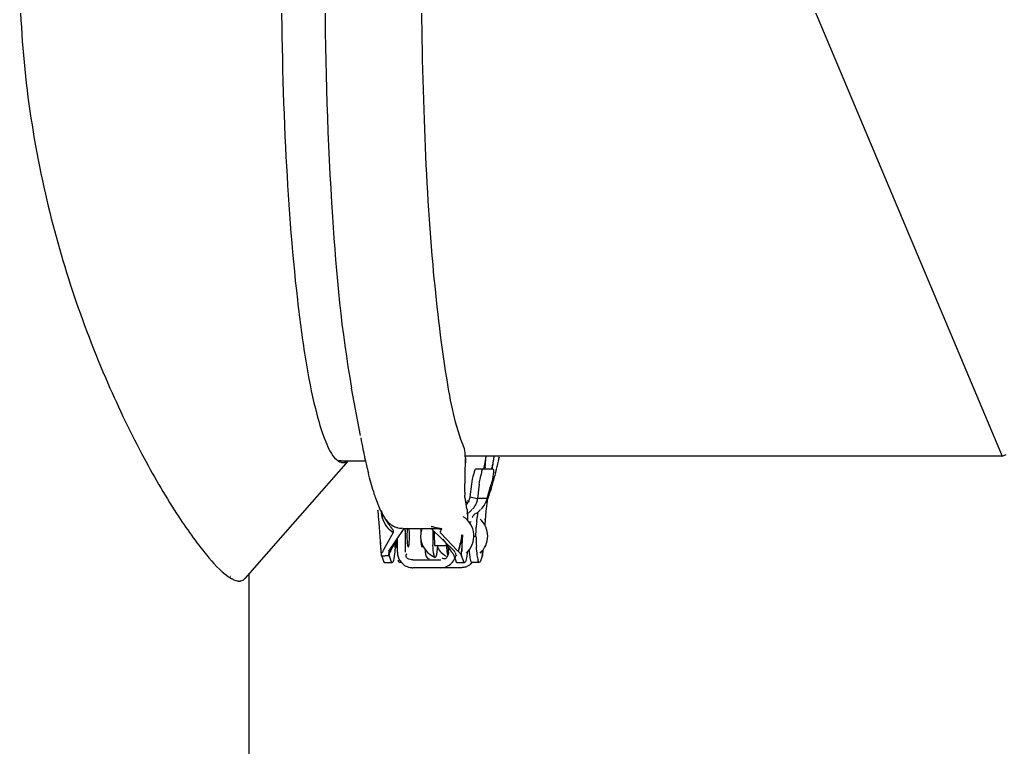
# Model space of a CAD drawing. Header units: millimetres. Extents: x 6781 to 13993, y -7973 to 4183.
# Drawn here: x 7687.7 to 7891.1, y -6489.9 to -6340 of the extents above; entities that cross this region are included whole.
import ezdxf

# ---------------------------------------------------------------- set-up
doc = ezdxf.new("R2010")
doc.units = ezdxf.units.MM
doc.header["$LTSCALE"] = 307.34
doc.layers.get('0').update_dxf_attribs({"linetype": 'CONTINUOUS'})

msp = doc.modelspace()

# ---------------------------------------------------------------- linework, layer by layer
msp.add_line((7806.65555, -6231.20285), (7890.32162, -6429.89438))
at = {"color": 0, "linetype": 'Continuous'}
for p, q in [((7757.94993, -6425.6718), (7756.15404, -6415.88757)), ((7779.56747, -6429.94242), (7779.56314, -6429.82026)), ((7779.576, -6430.06999), (7779.56747, -6429.94242)), ((7890.28547, -6429.89485), (7779.66972, -6429.89485)), ((7890.2462, -6429.89431), (7890.28547, -6429.89485)), ((7890.28547, -6429.89485), (7890.32162, -6429.89438)), ((7890.32162, -6429.89438), (7891.13395, -6429.54127)), ((7753.98817, -6430.89485), (7759.06367, -6430.89485)), ((7758.94119, -6430.60094), (7758.90473, -6430.43659)), ((7758.96304, -6430.42925), (7758.92696, -6430.26233)), ((7779.51496, -6437.31818), (7779.60508, -6430.36843)), ((7779.576, -6430.06999), (7779.60508, -6430.36843)), ((7779.60669, -6431.04184), (7779.58915, -6431.59638)), ((7779.60508, -6430.36843), (7779.60668, -6431.04199)), ((7783.40613, -6432.63914), (7783.86957, -6430.06324)), ((7783.54138, -6431.88739), (7783.41652, -6432.63921)), ((7785.23772, -6431.48455), (7785.05346, -6432.56527)), ((7785.48845, -6430.04147), (7785.45827, -6430.20965)), ((7786.47493, -6430.42938), (7786.511, -6430.26247)), ((7786.49679, -6430.60108), (7786.53324, -6430.43674)), ((7785.36083, -6432.61767), (7781.68914, -6432.61807)), ((7783.68056, -6432.1018), (7783.60655, -6432.66006)), ((7785.03879, -6432.55804), (7785.08174, -6432.32606)), ((7785.79684, -6433.48827), (7785.84191, -6433.35834)), ((7785.80135, -6433.51748), (7785.88299, -6433.19581)), ((7785.84191, -6433.35834), (7785.89981, -6433.09044)), ((7785.88299, -6433.19581), (7785.90299, -6433.11616)), ((7780.87196, -6435.66417), (7780.53219, -6438.31485)), ((7782.46962, -6435.66377), (7782.08869, -6438.63551)), ((7784.09707, -6438.63551), (7784.93187, -6435.66377)), ((7779.50392, -6438.14574), (7779.51767, -6437.93953)), ((7779.91884, -6440.78248), (7779.55497, -6438.46121)), ((7780.02812, -6439.09767), (7780.06047, -6439.07085)), ((7780.02896, -6439.35262), (7780.06146, -6439.34464)), ((7780.53213, -6438.31501), (7782.08863, -6438.63567)), ((7784.09707, -6438.63551), (7782.08869, -6438.63551)), ((7784.16491, -6438.64419), (7783.83391, -6441.2312)), ((7784.02071, -6438.60903), (7784.06059, -6438.49406)), ((7784.09361, -6439.12341), (7784.13429, -6439.013)), ((7761.60403, -6441.23112), (7761.58014, -6441.04436)), ((7761.76014, -6443.10008), (7761.60403, -6441.23112)), ((7762.30316, -6441.43456), (7762.25439, -6441.32996)), ((7762.30251, -6441.82491), (7762.27922, -6441.68202)), ((7762.3693, -6441.35383), (7762.2843, -6441.10878)), ((7762.34616, -6441.52568), (7762.30316, -6441.43456)), ((7762.52286, -6441.88936), (7762.49734, -6441.8379)), ((7762.53182, -6441.82241), (7762.50844, -6441.755)), ((7762.6126, -6442.06793), (7762.74069, -6442.30001)), ((7762.62602, -6442.094), (7762.74072, -6442.29999)), ((7783.83391, -6441.2312), (7783.67779, -6443.10019)), ((7761.86881, -6444.63901), (7761.7401, -6442.81335)), ((7780.79278, -6443.53052), (7780.39998, -6443.53052)), ((7783.67862, -6443.08567), (7783.60768, -6444.09207)), ((7783.67862, -6443.08567), (7783.69783, -6442.81346)), ((7741.93364, -6446.22287), (7734.11176, -6455.14786)), ((7762.00194, -6446.54586), (7761.86881, -6444.63901)), ((7764.70553, -6445.60817), (7762.67644, -6449.31642)), ((7763.81761, -6449.46021), (7766.9774, -6444.8067)), ((7766.7706, -6444.8067), (7772.74476, -6444.8067)), ((7767.17077, -6445.18882), (7767.17077, -6449.69485)), ((7772.53797, -6444.8067), (7777.34303, -6449.46021)), ((7774.56672, -6445.74868), (7778.00326, -6449.38945)), ((7762.07317, -6447.51726), (7762.00194, -6446.54574)), ((7762.16851, -6448.69892), (7762.07317, -6447.51726)), ((7762.15033, -6448.3354), (7762.12503, -6448.0203)), ((7764.17192, -6449.47782), (7765.6033, -6446.82567)), ((7765.26281, -6447.39486), (7765.6033, -6446.82567)), ((7765.58203, -6449.69485), (7765.58203, -6446.82567)), ((7776.46574, -6449.20588), (7775.64428, -6448.03752)), ((7775.64736, -6448.03486), (7776.56089, -6449.3412)), ((7778.91716, -6447.72789), (7778.90745, -6447.94521)), ((7781.78972, -6446.46279), (7781.35977, -6446.46279)), ((7762.2413, -6449.57895), (7762.16851, -6448.69892)), ((7762.2256, -6449.25401), (7762.20992, -6449.06275)), ((7762.2966, -6450.27679), (7762.2413, -6449.57895)), ((7762.3137, -6450.37225), (7762.29691, -6450.2768)), ((7763.81815, -6449.75592), (7763.78412, -6450.00717)), ((7763.8771, -6450.12459), (7763.78412, -6450.00717)), ((7763.83887, -6449.58972), (7763.81815, -6449.75592)), ((7763.8771, -6450.12459), (7763.87193, -6450.23583)), ((7763.87193, -6450.23583), (7763.88667, -6450.32323)), ((7763.90406, -6450.38151), (7763.88667, -6450.32323)), ((7771.31652, -6449.19882), (7771.31652, -6449.69485)), ((7775.74115, -6448.37485), (7773.38282, -6448.37485)), ((7776.10741, -6449.69485), (7776.10741, -6448.69273)), ((7777.44243, -6449.7577), (7777.45084, -6449.77619)), ((7778.86841, -6448.89474), (7778.84489, -6449.49513)), ((7778.87989, -6448.60493), (7778.86841, -6448.89474)), ((7783.16917, -6449.79997), (7783.12424, -6450.37244)), ((7783.12424, -6450.37234), (7783.14103, -6450.27689)), ((7783.22025, -6449.29144), (7783.14133, -6450.27688)), ((7783.21201, -6449.2609), (7783.16917, -6449.79997)), ((7762.61985, -6450.49475), (7762.35582, -6450.50361)), ((7762.35586, -6450.50372), (7762.71534, -6451.52209)), ((7762.51913, -6450.49869), (7762.35653, -6450.50467)), ((7762.81695, -6450.48793), (7762.51913, -6450.49869)), ((7762.88199, -6450.48577), (7762.61985, -6450.49475)), ((7763.14225, -6450.47666), (7762.88199, -6450.48577)), ((7762.93062, -6451.8338), (7764.51935, -6451.8338)), ((7763.33624, -6450.4713), (7763.14251, -6450.47704)), ((7763.93897, -6450.48777), (7763.90406, -6450.38151)), ((7764.30407, -6451.52209), (7763.93897, -6450.48777)), ((7766.42338, -6451.82278), (7766.00641, -6451.82278)), ((7768.7595, -6451.29485), (7774.51867, -6451.29485)), ((7777.23773, -6450.46367), (7777.25999, -6450.53127)), ((7777.25999, -6450.53127), (7777.60582, -6451.511)), ((7777.84278, -6451.82271), (7779.43152, -6451.82271)), ((7778.80702, -6450.40703), (7778.8314, -6450.4822)), ((7779.19456, -6451.511), (7778.8314, -6450.4822)), ((7782.50731, -6451.83387), (7780.91858, -6451.83387)), ((7783.08207, -6450.50381), (7782.72259, -6451.52217)), ((7734.95772, -6454.1826), (7734.95772, -6656.39485)), ((7778.66442, -6452.89485), (7768.7595, -6452.89485)), ((7731.16894, -6454.62032), (7731.2116, -6454.64429)), ((7731.38973, -6455.12279), (7731.43267, -6455.14697))]:
    msp.add_line(p, q, dxfattribs=at)
for points in [[(7755.43556, -6430.89485), (7749.92104, -6437.13692), (7741.93364, -6446.22287)], [(7774.94116, -6447.02501), (7775.22722, -6447.39945), (7775.74115, -6447.95935)], [(7762.35582, -6450.50361), (7762.34192, -6450.46288), (7762.32787, -6450.41907), (7762.3137, -6450.37225)], [(7762.67644, -6449.31642), (7762.63948, -6449.3822), (7762.60131, -6449.44683), (7762.56204, -6449.51031)], [(7763.87253, -6449.4935), (7763.84251, -6449.57187), (7763.84206, -6449.5887)], [(7764.17192, -6449.47782), (7764.14085, -6449.53423), (7764.1092, -6449.58938), (7764.07698, -6449.64324)], [(7776.56089, -6449.3412), (7776.6185, -6449.42103), (7776.67811, -6449.49937), (7776.73975, -6449.57612)], [(7777.19631, -6450.31082), (7777.21649, -6450.39006), (7777.23773, -6450.46367)], [(7777.35683, -6449.47863), (7777.31219, -6449.50811), (7777.35034, -6449.55617), (7777.37352, -6449.62852)], [(7777.37352, -6449.62852), (7777.40943, -6449.68224), (7777.44243, -6449.7577)], [(7778.00352, -6449.38969), (7778.04428, -6449.43223), (7778.08696, -6449.47538), (7778.13161, -6449.51917)], [(7783.08211, -6450.5037), (7783.09602, -6450.46297), (7783.11006, -6450.41916), (7783.12424, -6450.37234)], [(7763.72042, -6450.46391), (7763.52887, -6450.46676), (7763.33624, -6450.4713)]]:
    msp.add_lwpolyline(points, dxfattribs=at)
for centre, radius, start, end in [((7898.16874, -6400.07375), 142.53819, 190.5446479, 191.489934), ((7876.22015, -6404.53314), 120.14116, 191.4909094, 192.4512261), ((7859.8871, -6408.13705), 103.4152, 192.545821, 193.2386648), ((7847.95522, -6410.95347), 91.15544, 193.2329586, 194.2282021), ((7695.10217, -6410.38153), 93.60376, 346.1392452, 346.759745), ((7685.55234, -6408.13738), 103.41373, 346.761268, 347.4541017), ((7676.72025, -6406.16435), 112.46352, 347.536092, 347.7262976), ((7716.86704, -6415.95244), 71.13699, 343.5456649, 345.7047567), ((7700.42896, -6411.68923), 88.11881, 345.9269055, 346.135033), ((7733.94293, -6420.98141), 53.33597, 341.5497453, 343.5308955), ((7779.57549, -6437.50695), 1.90143, 290.6510374, 292.3652553), ((7749.86274, -6426.45497), 36.49989, 339.0364047, 339.6910786), ((7784.24449, -6431.14235), 24.23535, 204.5477167, 204.8574291), ((7769.39599, -6440.58242), 7.20134, 189.9464303, 192.5557085), ((7782.3902, -6432.01384), 22.18646, 205.3865422, 205.9809648), ((7781.61124, -6432.39265), 21.32027, 205.9828699, 206.2965542), ((7780.60022, -6432.89528), 20.1912, 206.4518548, 207.1015355), ((7782.59039, -6443.20943), 1.70927, 137.0850503, 141.5848689), ((7780.77376, -6431.92128), 20.80629, 212.7704307, 214.0185919), ((7780.58068, -6432.05427), 20.57185, 214.0124457, 215.1725159), ((7776.63311, -6446.37485), 4.72667, 312.2844806, 57.3558095), ((7805.45868, -6445.91429), 23.65487, 173.937018, 176.7085043), ((7779.47591, -6446.37485), 4.72667, 312.2844806, 47.4943301), ((7775.09733, -6446.37485), 4.72667, 160.6634498, 248.4142557), ((7776.89494, -6430.3886), 14.65285, 252.617537, 253.1447635), ((7808.6002, -6446.36704), 35.73856, 178.006272, 180.0125307), ((7880.85985, -6452.38491), 102.04903, 176.4629726, 177.2685567), ((7885.65806, -6452.647), 106.85428, 176.4814315, 177.2176152), ((7923.33317, -6435.19928), 161.71716, 184.4178418, 184.5472111), ((7727.16105, -6445.85565), 38.07989, 355.9421948, 357.3355469), ((7806.47662, -6446.42134), 33.61501, 179.9207673, 183.1733695), ((7766.25091, -6445.05737), 12.68354, 351.6766191, 352.3380245), ((8120.72488, -6462.51889), 342.12776, 177.5587576, 177.7174814), ((7882.40764, -6452.44558), 103.59796, 177.2758328, 177.3899411), ((7820.93289, -6445.79482), 39.14887, 180.9776447, 183.1314188), ((7819.84147, -6445.86029), 38.05551, 183.122766, 183.7655876), ((7730.22083, -6446.06645), 35.01287, 355.5420197, 355.9319799), ((7777.94013, -6446.37485), 4.72667, 210.3657467, 241.3118634), ((7734.19835, -6435.4262), 46.13832, 342.2147166, 342.4715123), ((7754.58601, -6441.69036), 24.8094, 343.7533436, 344.1770066), ((7498.23422, -6438.30242), 280.83381, 357.5296298, 357.7158551), ((7818.20169, -6445.96689), 36.41226, 183.767667, 184.0654648), ((7774.44485, -6449.68897), 3.25145, 343.456528, 347.4463941), ((7778.67077, -6449.74604), 3.14699, 287.5663429, 292.5487205)]:
    msp.add_arc(centre, radius, start, end, dxfattribs=at)
at = {"color": 0, "linetype": 'Continuous', "extrusion": (0, 0, -1)}
for centre, major_axis, ratio, start_param, end_param in [((7784.94553, -6434.61777), (0.42093, 1.99952), 0.114390294, -0.024076505, 2.097057664), ((7767.52612, -6445.18882), (0, 3.03316), 0.117154981, -1.570796327, -1.442475796)]:
    msp.add_ellipse(centre, major_axis=major_axis, ratio=ratio, start_param=start_param, end_param=end_param, dxfattribs=at)
at = {"color": 0, "linetype": 'Continuous'}
for points, knots in [([(7753.0158, -6229.18114), (7751.96403, -6230.13358), (7750.3034, -6233.73964), (7748.32007, -6240.54236), (7746.4575, -6250.38154), (7744.06923, -6268.30864), (7742.17021, -6295.13782), (7741.39038, -6329.88595), (7742.16858, -6364.6354), (7744.06691, -6391.46722), (7746.45457, -6409.39764), (7748.31662, -6419.23987), (7750.30029, -6426.04565), (7751.96102, -6429.65363), (7753.01301, -6430.60717)], [0, 0, 0, 0, 0.020851633, 0.055969421, 0.105207471, 0.167303801, 0.321950354, 0.499959165, 0.677974554, 0.832639681, 0.894749206, 0.944002403, 0.979135082, 1, 1, 1, 1]), ([(7779.32883, -6428.1752), (7777.45878, -6423.58842), (7775.09164, -6410.87473), (7772.48492, -6388.33883), (7770.90625, -6359.52612), (7770.38576, -6327.62038), (7771.05474, -6295.93644), (7772.84242, -6267.8701), (7775.15053, -6248.11975), (7777.66599, -6236.40178), (7779.04942, -6232.07069), (7779.86915, -6230.40261)], [0, 0, 0, 0, 0.074587618, 0.19266184, 0.342486916, 0.508478321, 0.673226437, 0.819460472, 0.932010647, 0.972012999, 1, 1, 1, 1]), ([(7755.39406, -6248.39926), (7753.44544, -6260.89674), (7751.20134, -6289.39742), (7750.17624, -6333.52654), (7751.56942, -6376.83058), (7754.01544, -6404.236), (7756.15398, -6415.88744)], [0, 0, 0, 0, 0.225968085, 0.509763109, 0.788367147, 1, 1, 1, 1]), ([(7687.71606, -6329.89475), (7687.7161, -6345.33332), (7691.17037, -6374.54712), (7702.23645, -6407.79491), (7712.69805, -6429.49926), (7719.69759, -6441.55047), (7725.68634, -6449.8387), (7729.55142, -6454.07851), (7731.38973, -6455.12279)], [0, 0, 0, 0, 0.342148241, 0.645447249, 0.772028024, 0.876058714, 0.953145007, 1, 1, 1, 1]), ([(7779.56314, -6429.82026), (7779.56095, -6429.70218), (7779.55342, -6429.47602), (7779.53776, -6429.25025), (7779.5278, -6429.14256)], [0, 0, 0, 0, 0.521988085, 1, 1, 1, 1]), ([(7753.01301, -6430.60717), (7753.07542, -6430.66373), (7753.2002, -6430.76927), (7753.33315, -6430.86442), (7753.39951, -6430.90733)], [0, 0, 0, 0, 0.515903306, 1, 1, 1, 1]), ([(7753.39951, -6430.90733), (7753.48475, -6430.96245), (7753.6561, -6431.05914), (7753.84012, -6431.12959), (7753.93103, -6431.15571)], [0, 0, 0, 0, 0.517625223, 1, 1, 1, 1]), ([(7753.98817, -6430.89485), (7753.90023, -6430.89485), (7753.72058, -6430.87783), (7753.54706, -6430.82907), (7753.46129, -6430.7976)], [0, 0, 0, 0, 0.490448339, 1, 1, 1, 1]), ([(7753.93103, -6431.15571), (7753.99987, -6431.17548), (7754.13877, -6431.20577), (7754.28062, -6431.21611), (7754.35066, -6431.21611)], [0, 0, 0, 0, 0.505602405, 1, 1, 1, 1]), ([(7754.35066, -6431.21611), (7754.42171, -6431.21611), (7754.5653, -6431.20547), (7754.70578, -6431.1741), (7754.77517, -6431.15361)], [0, 0, 0, 0, 0.495430244, 1, 1, 1, 1]), ([(7754.77517, -6431.15361), (7754.80163, -6431.1458), (7754.85457, -6431.12868), (7754.90661, -6431.10897), (7754.93258, -6431.09843)], [0, 0, 0, 0, 0.495980416, 1, 1, 1, 1]), ([(7779.60663, -6431.04185), (7779.60156, -6431.14138), (7779.58746, -6431.34366), (7779.5692, -6431.54558), (7779.55961, -6431.6482)], [0, 0, 0, 0, 0.491583479, 1, 1, 1, 1]), ([(7783.68056, -6432.1018), (7783.69645, -6431.98192), (7783.72329, -6431.74499), (7783.7439, -6431.50748), (7783.7533, -6431.39039)], [0, 0, 0, 0, 0.50727231, 1, 1, 1, 1]), ([(7783.7533, -6431.39039), (7783.76267, -6431.2735), (7783.7796, -6431.04359), (7783.79638, -6430.81367), (7783.80539, -6430.70077)], [0, 0, 0, 0, 0.508699191, 1, 1, 1, 1]), ([(7783.80539, -6430.70077), (7783.81406, -6430.59211), (7783.83244, -6430.37929), (7783.85604, -6430.16695), (7783.86957, -6430.06324)], [0, 0, 0, 0, 0.51032567, 1, 1, 1, 1]), ([(7785.35079, -6430.85733), (7785.33281, -6430.96009), (7785.2955, -6431.16923), (7785.25731, -6431.37821), (7785.23775, -6431.48456)], [0, 0, 0, 0, 0.491017305, 1, 1, 1, 1]), ([(7785.45827, -6430.20965), (7785.44196, -6430.3152), (7785.4071, -6430.53126), (7785.37011, -6430.74696), (7785.35079, -6430.85733)], [0, 0, 0, 0, 0.488008672, 1, 1, 1, 1]), ([(7761.09754, -6438.4371), (7760.96228, -6438.05027), (7760.40356, -6436.37502), (7759.92958, -6434.67238), (7759.59603, -6433.35807)], [0, 0, 0, 0, 0.232077288, 1, 1, 1, 1]), ([(7781.68914, -6432.61807), (7781.57863, -6432.61807), (7781.46449, -6433.12462), (7781.12689, -6433.96971), (7780.95864, -6434.98801), (7780.87196, -6435.66417)], [0, 0, 0, 0, 0.104445743, 0.355757263, 1, 1, 1, 1]), ([(7782.64104, -6434.63791), (7782.7369, -6434.15894), (7782.97874, -6433.66109), (7783.06501, -6432.61767), (7783.28681, -6432.61767)], [0, 0, 0, 0, 0.687726775, 1, 1, 1, 1]), ([(7779.49951, -6438.46016), (7779.48787, -6438.38593), (7779.5086, -6438.20457), (7779.51978, -6438.02575), (7779.51726, -6437.92112)], [0, 0, 0, 0, 0.417881513, 1, 1, 1, 1]), ([(7779.51496, -6437.31818), (7779.51354, -6437.4275), (7779.51311, -6437.63321), (7779.51593, -6437.8389), (7779.51758, -6437.93525)], [0, 0, 0, 0, 0.531511287, 1, 1, 1, 1]), ([(7784.34042, -6438.43721), (7784.37368, -6438.34209), (7784.43998, -6438.15032), (7784.50496, -6437.9581), (7784.53736, -6437.86124)], [0, 0, 0, 0, 0.496647912, 1, 1, 1, 1]), ([(7779.75747, -6439.39233), (7779.80288, -6439.38972), (7779.89408, -6439.38039), (7779.98412, -6439.36316), (7780.02896, -6439.35262)], [0, 0, 0, 0, 0.496808294, 1, 1, 1, 1]), ([(7779.99174, -6439.64963), (7779.96113, -6439.68992), (7779.89756, -6439.76901), (7779.82969, -6439.84446), (7779.79465, -6439.88128)], [0, 0, 0, 0, 0.498863875, 1, 1, 1, 1]), ([(7780.34433, -6439.03542), (7780.29959, -6439.14391), (7780.19491, -6439.35687), (7780.06385, -6439.5547), (7779.99174, -6439.64963)], [0, 0, 0, 0, 0.496051559, 1, 1, 1, 1]), ([(7780.06146, -6439.34464), (7780.09246, -6439.33669), (7780.15457, -6439.31888), (7780.2156, -6439.29769), (7780.24608, -6439.2862)], [0, 0, 0, 0, 0.495696114, 1, 1, 1, 1]), ([(7780.299, -6439.26535), (7780.31826, -6439.25742), (7780.3568, -6439.24084), (7780.3948, -6439.22306), (7780.41379, -6439.21382)], [0, 0, 0, 0, 0.496537022, 1, 1, 1, 1]), ([(7780.53219, -6438.31485), (7780.51681, -6438.43783), (7780.47067, -6438.68306), (7780.39193, -6438.92001), (7780.34433, -6439.03542)], [0, 0, 0, 0, 0.498174585, 1, 1, 1, 1]), ([(7781.54002, -6440.1942), (7781.47161, -6440.31131), (7781.32341, -6440.5397), (7781.15411, -6440.75293), (7781.06438, -6440.85537)], [0, 0, 0, 0, 0.498986669, 1, 1, 1, 1]), ([(7781.88684, -6439.44576), (7781.84111, -6439.57539), (7781.73714, -6439.83077), (7781.60953, -6440.0752), (7781.54002, -6440.1942)], [0, 0, 0, 0, 0.499344952, 1, 1, 1, 1]), ([(7782.08869, -6438.63551), (7782.06774, -6438.77323), (7782.01322, -6439.04695), (7781.93319, -6439.31435), (7781.88684, -6439.44576)], [0, 0, 0, 0, 0.499934716, 1, 1, 1, 1]), ([(7784.13429, -6439.013), (7784.16913, -6438.91799), (7784.23856, -6438.72631), (7784.30654, -6438.53412), (7784.34042, -6438.43721)], [0, 0, 0, 0, 0.496417509, 1, 1, 1, 1]), ([(7762.27774, -6441.17352), (7762.28456, -6441.20075), (7762.29826, -6441.25524), (7762.31236, -6441.30962), (7762.31957, -6441.33678)], [0, 0, 0, 0, 0.499824809, 1, 1, 1, 1]), ([(7762.32982, -6441.52648), (7762.32489, -6441.5522), (7762.31089, -6441.60477), (7762.29065, -6441.65521), (7762.27889, -6441.68067)], [0, 0, 0, 0, 0.482936236, 1, 1, 1, 1]), ([(7762.27922, -6441.68202), (7762.29729, -6441.64594), (7762.33199, -6441.58455), (7762.35606, -6441.51616), (7762.35851, -6441.48577)], [0, 0, 0, 0, 0.569600347, 1, 1, 1, 1]), ([(7762.35635, -6441.68188), (7762.35029, -6441.706), (7762.33478, -6441.75515), (7762.3144, -6441.80244), (7762.30286, -6441.82634)], [0, 0, 0, 0, 0.483842544, 1, 1, 1, 1]), ([(7762.31957, -6441.33678), (7762.32867, -6441.371), (7762.34737, -6441.43923), (7762.3677, -6441.507), (7762.3784, -6441.54066)], [0, 0, 0, 0, 0.500602533, 1, 1, 1, 1]), ([(7762.37313, -6441.54546), (7762.37346, -6441.56783), (7762.37077, -6441.61383), (7762.36209, -6441.65904), (7762.35635, -6441.68188)], [0, 0, 0, 0, 0.487193589, 1, 1, 1, 1]), ([(7762.3784, -6441.54066), (7762.38977, -6441.57642), (7762.4137, -6441.6474), (7762.44077, -6441.71725), (7762.45523, -6441.75171)], [0, 0, 0, 0, 0.500988632, 1, 1, 1, 1]), ([(7762.45523, -6441.75171), (7762.47054, -6441.7882), (7762.5033, -6441.86031), (7762.54102, -6441.93), (7762.56125, -6441.96402)], [0, 0, 0, 0, 0.499965921, 1, 1, 1, 1]), ([(7762.56125, -6441.96402), (7762.57347, -6441.98459), (7762.599, -6442.02526), (7762.62662, -6442.06454), (7762.64099, -6442.08385)], [0, 0, 0, 0, 0.49849675, 1, 1, 1, 1]), ([(7779.91884, -6440.78248), (7779.93688, -6440.89755), (7779.96683, -6441.16881), (7779.98782, -6441.44071), (7779.9984, -6441.59659)], [0, 0, 0, 0, 0.427103346, 1, 1, 1, 1]), ([(7779.93549, -6441.74546), (7780.01066, -6441.70484), (7780.16155, -6441.62191), (7780.30865, -6441.53217), (7780.38078, -6441.48401)], [0, 0, 0, 0, 0.496271148, 1, 1, 1, 1]), ([(7780.38078, -6441.48401), (7780.45011, -6441.43771), (7780.58186, -6441.3421), (7780.70105, -6441.23033), (7780.75323, -6441.17075)], [0, 0, 0, 0, 0.512811055, 1, 1, 1, 1]), ([(7780.75323, -6441.17075), (7780.79003, -6441.12875), (7780.85669, -6441.04105), (7780.90582, -6440.94194), (7780.9239, -6440.89126)], [0, 0, 0, 0, 0.50925108, 1, 1, 1, 1]), ([(7781.25112, -6442.14737), (7781.19331, -6442.22027), (7781.10145, -6442.3576), (7781.03162, -6442.50776), (7781.00968, -6442.57577)], [0, 0, 0, 0, 0.565555702, 1, 1, 1, 1]), ([(7781.71434, -6441.74546), (7781.64224, -6441.78676), (7781.50914, -6441.87834), (7781.39147, -6441.9887), (7781.33858, -6442.04557)], [0, 0, 0, 0, 0.51688527, 1, 1, 1, 1]), ([(7781.71434, -6441.74546), (7781.78199, -6441.70672), (7781.91865, -6441.6274), (7782.05231, -6441.54297), (7782.11857, -6441.49805)], [0, 0, 0, 0, 0.493346211, 1, 1, 1, 1]), ([(7782.07602, -6442.39693), (7782.09772, -6442.27094), (7782.1428, -6442.03043), (7782.19647, -6441.79167), (7782.2247, -6441.67834)], [0, 0, 0, 0, 0.5225896, 1, 1, 1, 1]), ([(7782.11857, -6441.49805), (7782.18649, -6441.45201), (7782.31835, -6441.35613), (7782.44031, -6441.24749), (7782.49674, -6441.18964)], [0, 0, 0, 0, 0.503787796, 1, 1, 1, 1]), ([(7782.49674, -6441.18964), (7782.53934, -6441.14597), (7782.61941, -6441.05466), (7782.68661, -6440.95324), (7782.71566, -6440.90059)], [0, 0, 0, 0, 0.503579098, 1, 1, 1, 1]), ([(7762.74069, -6442.30001), (7762.7857, -6442.37794), (7762.87666, -6442.53332), (7762.96949, -6442.68758), (7763.01641, -6442.76444)], [0, 0, 0, 0, 0.49982636, 1, 1, 1, 1]), ([(7763.06177, -6443.94291), (7763.00571, -6443.84766), (7762.89919, -6443.654), (7762.80402, -6443.45451), (7762.75936, -6443.35359)], [0, 0, 0, 0, 0.500335665, 1, 1, 1, 1]), ([(7763.01641, -6442.76444), (7763.05924, -6442.8346), (7763.14589, -6442.97472), (7763.2342, -6443.11379), (7763.27887, -6443.18319)], [0, 0, 0, 0, 0.498964141, 1, 1, 1, 1]), ([(7763.35783, -6444.39495), (7763.30468, -6444.32205), (7763.20246, -6444.17357), (7763.10739, -6444.02044), (7763.06177, -6443.94291)], [0, 0, 0, 0, 0.500705643, 1, 1, 1, 1]), ([(7763.76481, -6443.90448), (7763.83483, -6444.00383), (7763.9778, -6444.20268), (7764.1226, -6444.40019), (7764.19549, -6444.49972)], [0, 0, 0, 0, 0.496277856, 1, 1, 1, 1]), ([(7781.93612, -6443.41583), (7781.94442, -6443.33862), (7781.96165, -6443.18646), (7781.98078, -6443.03452), (7781.99071, -6442.9597)], [0, 0, 0, 0, 0.507088083, 1, 1, 1, 1]), ([(7781.99071, -6442.9597), (7782.00349, -6442.86347), (7782.0301, -6442.67559), (7782.0603, -6442.48825), (7782.07602, -6442.39693)], [0, 0, 0, 0, 0.511611377, 1, 1, 1, 1]), ([(7763.59768, -6444.69711), (7763.55556, -6444.64856), (7763.47351, -6444.54944), (7763.39573, -6444.44695), (7763.35783, -6444.39495)], [0, 0, 0, 0, 0.499728301, 1, 1, 1, 1]), ([(7763.41595, -6444.46916), (7763.44553, -6444.50766), (7763.50585, -6444.58383), (7763.56843, -6444.65816), (7763.60029, -6444.69485)], [0, 0, 0, 0, 0.499743892, 1, 1, 1, 1]), ([(7764.13462, -6445.2058), (7764.03739, -6445.13005), (7763.84874, -6444.9701), (7763.67868, -6444.79048), (7763.59768, -6444.69711)], [0, 0, 0, 0, 0.499289856, 1, 1, 1, 1]), ([(7763.60029, -6444.69485), (7763.67615, -6444.7822), (7763.83423, -6444.95141), (7764.00486, -6445.10802), (7764.0932, -6445.18264)], [0, 0, 0, 0, 0.500119549, 1, 1, 1, 1]), ([(7764.0932, -6445.18264), (7764.18848, -6445.26312), (7764.38583, -6445.41535), (7764.59705, -6445.54786), (7764.70553, -6445.60817)], [0, 0, 0, 0, 0.501205958, 1, 1, 1, 1]), ([(7764.413, -6445.40957), (7764.36578, -6445.3767), (7764.27196, -6445.31016), (7764.17995, -6445.24112), (7764.13462, -6445.2058)], [0, 0, 0, 0, 0.500317022, 1, 1, 1, 1]), ([(7764.7056, -6445.60823), (7764.65667, -6445.57538), (7764.55875, -6445.50973), (7764.46139, -6445.44325), (7764.413, -6445.40957)], [0, 0, 0, 0, 0.499897067, 1, 1, 1, 1]), ([(7765.2843, -6444.55048), (7765.36375, -6444.57867), (7765.523, -6444.63492), (7765.68461, -6444.68447), (7765.76645, -6444.7059)], [0, 0, 0, 0, 0.499144386, 1, 1, 1, 1]), ([(7767.63779, -6444.75126), (7767.62786, -6444.83174), (7767.60993, -6445.00259), (7767.59657, -6445.17384), (7767.5905, -6445.2643)], [0, 0, 0, 0, 0.47210143, 1, 1, 1, 1]), ([(7770.4333, -6445.2643), (7770.42829, -6445.3391), (7770.4194, -6445.49237), (7770.41286, -6445.64576), (7770.41005, -6445.72427)], [0, 0, 0, 0, 0.488311569, 1, 1, 1, 1]), ([(7770.48059, -6444.75126), (7770.47066, -6444.83174), (7770.45273, -6445.00259), (7770.43937, -6445.17384), (7770.4333, -6445.2643)], [0, 0, 0, 0, 0.47210143, 1, 1, 1, 1]), ([(7773.22836, -6444.57592), (7773.12923, -6444.55001), (7772.93466, -6444.49723), (7772.74114, -6444.44071), (7772.64628, -6444.41197)], [0, 0, 0, 0, 0.508297633, 1, 1, 1, 1]), ([(7772.74476, -6444.8067), (7772.85364, -6444.8067), (7773.07191, -6444.80957), (7773.29007, -6444.81651), (7773.39938, -6444.82061)], [0, 0, 0, 0, 0.498817156, 1, 1, 1, 1]), ([(7773.39938, -6444.82061), (7773.50847, -6444.82471), (7773.7262, -6444.83413), (7773.94389, -6444.84452), (7774.05255, -6444.84957)], [0, 0, 0, 0, 0.50089328, 1, 1, 1, 1]), ([(7774.05255, -6444.84957), (7774.1719, -6444.85511), (7774.40891, -6444.86578), (7774.64605, -6444.87368), (7774.76381, -6444.87634)], [0, 0, 0, 0, 0.503572287, 1, 1, 1, 1]), ([(7774.47568, -6445.50999), (7774.47557, -6445.43033), (7774.51817, -6445.26776), (7774.59878, -6445.12506), (7774.64612, -6445.05617)], [0, 0, 0, 0, 0.487952786, 1, 1, 1, 1]), ([(7774.56665, -6445.74888), (7774.53643, -6445.71685), (7774.48872, -6445.64077), (7774.47574, -6445.5528), (7774.47568, -6445.50999)], [0, 0, 0, 0, 0.507078804, 1, 1, 1, 1]), ([(7774.64612, -6445.05617), (7774.66737, -6445.02523), (7774.7101, -6444.96832), (7774.75743, -6444.91515), (7774.781, -6444.89131)], [0, 0, 0, 0, 0.528198555, 1, 1, 1, 1]), ([(7778.82121, -6446.74845), (7778.83572, -6446.64067), (7778.86192, -6446.42587), (7778.88375, -6446.21059), (7778.89378, -6446.10344)], [0, 0, 0, 0, 0.502616318, 1, 1, 1, 1]), ([(7762.20992, -6449.06275), (7762.19997, -6448.94165), (7762.18, -6448.69921), (7762.16016, -6448.45676), (7762.15033, -6448.3354)], [0, 0, 0, 0, 0.499502293, 1, 1, 1, 1]), ([(7765.32279, -6447.35407), (7765.32571, -6447.48319), (7765.33237, -6447.73851), (7765.34105, -6447.99377), (7765.34591, -6448.11992)], [0, 0, 0, 0, 0.505686568, 1, 1, 1, 1]), ([(7765.34591, -6448.11992), (7765.34989, -6448.22297), (7765.35848, -6448.42623), (7765.36871, -6448.62942), (7765.3742, -6448.72958)], [0, 0, 0, 0, 0.506902466, 1, 1, 1, 1]), ([(7767.59066, -6447.48777), (7767.60125, -6447.64518), (7767.62531, -6447.92388), (7767.66404, -6448.2013), (7767.68845, -6448.32077)], [0, 0, 0, 0, 0.564042352, 1, 1, 1, 1]), ([(7767.68845, -6448.32077), (7767.70413, -6448.39757), (7767.72483, -6448.49216), (7767.7875, -6448.62475), (7767.82223, -6448.62477)], [0, 0, 0, 0, 0.69291474, 1, 1, 1, 1]), ([(7767.82223, -6448.62477), (7767.85709, -6448.62478), (7767.91986, -6448.49148), (7767.9406, -6448.39658), (7767.95631, -6448.31945)], [0, 0, 0, 0, 0.306889897, 1, 1, 1, 1]), ([(7767.95631, -6448.31945), (7767.98039, -6448.2012), (7768.06975, -6447.55634), (7768.08875, -6446.9044), (7768.08875, -6446.37485)], [0, 0, 0, 0, 0.185593159, 1, 1, 1, 1]), ([(7770.41016, -6447.0284), (7770.41298, -6447.10681), (7770.41954, -6447.26), (7770.42844, -6447.41308), (7770.43346, -6447.48777)], [0, 0, 0, 0, 0.51172615, 1, 1, 1, 1]), ([(7770.43346, -6447.48777), (7770.44404, -6447.64518), (7770.46811, -6447.92388), (7770.50684, -6448.2013), (7770.53124, -6448.32077)], [0, 0, 0, 0, 0.564042352, 1, 1, 1, 1]), ([(7770.53124, -6448.32077), (7770.54693, -6448.39757), (7770.56763, -6448.49216), (7770.6303, -6448.62475), (7770.66503, -6448.62477)], [0, 0, 0, 0, 0.69291474, 1, 1, 1, 1]), ([(7770.66503, -6448.62477), (7770.6993, -6448.62478), (7770.76165, -6448.49483), (7770.78216, -6448.40155), (7770.79776, -6448.32604)], [0, 0, 0, 0, 0.307664206, 1, 1, 1, 1]), ([(7773.26679, -6450.66442), (7773.21396, -6450.56249), (7773.00127, -6449.7774), (7772.95231, -6448.97116), (7772.91315, -6448.28218)], [0, 0, 0, 0, 0.142632715, 1, 1, 1, 1]), ([(7773.14592, -6446.37485), (7773.14592, -6446.84688), (7773.2716, -6447.31116), (7773.17978, -6448.37484), (7773.38282, -6448.37485)], [0, 0, 0, 0, 0.699234309, 1, 1, 1, 1]), ([(7775.79211, -6448.81734), (7775.7852, -6448.73001), (7775.77218, -6448.55169), (7775.76113, -6448.37323), (7775.75595, -6448.28218)], [0, 0, 0, 0, 0.489923234, 1, 1, 1, 1]), ([(7778.59148, -6447.94773), (7778.57023, -6448.03258), (7778.52603, -6448.20201), (7778.47923, -6448.37074), (7778.45534, -6448.45505)], [0, 0, 0, 0, 0.499550865, 1, 1, 1, 1]), ([(7778.46366, -6448.42605), (7778.47453, -6448.38169), (7778.49483, -6448.2927), (7778.51166, -6448.20296), (7778.51903, -6448.15797)], [0, 0, 0, 0, 0.500362971, 1, 1, 1, 1]), ([(7778.51903, -6448.15797), (7778.52732, -6448.10742), (7778.54133, -6448.00566), (7778.54925, -6447.90323), (7778.55149, -6447.85185)], [0, 0, 0, 0, 0.498978793, 1, 1, 1, 1]), ([(7778.73249, -6447.30657), (7778.71254, -6447.4142), (7778.66862, -6447.62866), (7778.61805, -6447.84162), (7778.59148, -6447.94773)], [0, 0, 0, 0, 0.500178029, 1, 1, 1, 1]), ([(7778.61762, -6447.84584), (7778.64133, -6447.74868), (7778.68524, -6447.55487), (7778.72321, -6447.35983), (7778.74071, -6447.26274)], [0, 0, 0, 0, 0.503418991, 1, 1, 1, 1]), ([(7778.74071, -6447.26274), (7778.75182, -6447.20111), (7778.77286, -6447.07817), (7778.79186, -6446.95489), (7778.80085, -6446.89344)], [0, 0, 0, 0, 0.502047253, 1, 1, 1, 1]), ([(7778.90745, -6447.94521), (7778.90263, -6448.05525), (7778.89327, -6448.27515), (7778.8843, -6448.49507), (7778.87989, -6448.60493)], [0, 0, 0, 0, 0.500453553, 1, 1, 1, 1]), ([(7778.90763, -6447.94602), (7778.91114, -6447.8651), (7778.9183, -6447.70309), (7778.92585, -6447.54109), (7778.92975, -6447.46001)], [0, 0, 0, 0, 0.499420795, 1, 1, 1, 1]), ([(7762.25548, -6449.62372), (7762.25057, -6449.56207), (7762.24067, -6449.43884), (7762.23062, -6449.31563), (7762.22558, -6449.25406)], [0, 0, 0, 0, 0.500343417, 1, 1, 1, 1]), ([(7762.28277, -6450.1995), (7762.28047, -6450.14431), (7762.29462, -6450.01937), (7762.34859, -6449.90586), (7762.38469, -6449.84796)], [0, 0, 0, 0, 0.447361289, 1, 1, 1, 1]), ([(7762.29151, -6450.27919), (7762.28924, -6450.26619), (7762.28541, -6450.2397), (7762.28333, -6450.21302), (7762.28277, -6450.1995)], [0, 0, 0, 0, 0.493738434, 1, 1, 1, 1]), ([(7762.38469, -6449.84796), (7762.41828, -6449.79409), (7762.50686, -6449.68068), (7762.61094, -6449.58194), (7762.67129, -6449.53007)], [0, 0, 0, 0, 0.443771018, 1, 1, 1, 1]), ([(7763.72042, -6450.46391), (7763.72482, -6450.44051), (7763.73536, -6450.39058), (7763.75086, -6450.34184), (7763.76074, -6450.31653)], [0, 0, 0, 0, 0.466988857, 1, 1, 1, 1]), ([(7763.76074, -6450.31653), (7763.77328, -6450.28438), (7763.80636, -6450.21656), (7763.85076, -6450.15546), (7763.8771, -6450.12459)], [0, 0, 0, 0, 0.45950876, 1, 1, 1, 1]), ([(7763.94659, -6449.89234), (7763.9299, -6449.9316), (7763.90149, -6450.00759), (7763.88265, -6450.08669), (7763.8771, -6450.12459)], [0, 0, 0, 0, 0.526888963, 1, 1, 1, 1]), ([(7764.07698, -6449.64324), (7764.05162, -6449.68486), (7764.005, -6449.7663), (7763.96422, -6449.85089), (7763.94659, -6449.89234)], [0, 0, 0, 0, 0.519636677, 1, 1, 1, 1]), ([(7765.12776, -6448.78793), (7765.10553, -6449.07306), (7765.01975, -6449.96064), (7764.92338, -6450.85681), (7764.75313, -6451.43965)], [0, 0, 0, 0, 0.320189216, 1, 1, 1, 1]), ([(7765.58203, -6449.69485), (7765.58203, -6450.46169), (7766.16979, -6452.04912), (7767.68785, -6452.80292), (7768.44755, -6452.87917)], [0, 0, 0, 0, 0.501086927, 1, 1, 1, 1]), ([(7768.7595, -6451.29485), (7768.3799, -6451.29485), (7767.80926, -6451.18658), (7767.27046, -6450.56117), (7767.45305, -6450.16713), (7767.5735, -6450.012)], [0, 0, 0, 0, 0.513447734, 0.734337828, 1, 1, 1, 1]), ([(7775.83106, -6449.24952), (7775.82388, -6449.17923), (7775.81009, -6449.03524), (7775.79794, -6448.8911), (7775.79211, -6448.81734)], [0, 0, 0, 0, 0.488470257, 1, 1, 1, 1]), ([(7775.90055, -6449.81414), (7775.88727, -6449.72475), (7775.86213, -6449.53676), (7775.84115, -6449.34828), (7775.83106, -6449.24952)], [0, 0, 0, 0, 0.476522954, 1, 1, 1, 1]), ([(7775.97919, -6450.25121), (7775.96427, -6450.18365), (7775.93576, -6450.03832), (7775.91214, -6449.89215), (7775.90055, -6449.81414)], [0, 0, 0, 0, 0.467313588, 1, 1, 1, 1]), ([(7776.10741, -6449.69485), (7776.10741, -6449.82824), (7776.0754, -6450.10567), (7775.99808, -6450.37414), (7775.94286, -6450.50724)], [0, 0, 0, 0, 0.480672676, 1, 1, 1, 1]), ([(7776.95574, -6449.85533), (7776.9196, -6449.8115), (7776.83607, -6449.71883), (7776.74665, -6449.63193), (7776.6969, -6449.58585)], [0, 0, 0, 0, 0.455879572, 1, 1, 1, 1]), ([(7777.19631, -6450.31082), (7777.17922, -6450.24021), (7777.12079, -6450.07555), (7777.01954, -6449.93272), (7776.95574, -6449.85533)], [0, 0, 0, 0, 0.420085832, 1, 1, 1, 1]), ([(7777.47577, -6449.83063), (7777.51673, -6449.9179), (7777.5902, -6450.07708), (7777.67735, -6450.23278), (7777.73017, -6450.2924)], [0, 0, 0, 0, 0.547577775, 1, 1, 1, 1]), ([(7777.73017, -6450.2924), (7777.74878, -6450.31342), (7777.78605, -6450.34957), (7777.83664, -6450.36851), (7777.85984, -6450.36925)], [0, 0, 0, 0, 0.547420701, 1, 1, 1, 1]), ([(7778.13161, -6449.51917), (7778.19343, -6449.57881), (7778.31432, -6449.6963), (7778.43166, -6449.81747), (7778.48694, -6449.87895)], [0, 0, 0, 0, 0.50954091, 1, 1, 1, 1]), ([(7778.13167, -6449.51913), (7778.15691, -6449.42908), (7778.21168, -6449.25019), (7778.27006, -6449.07251), (7778.29895, -6448.98357)], [0, 0, 0, 0, 0.50001686, 1, 1, 1, 1]), ([(7778.3148, -6448.93341), (7778.29511, -6448.99829), (7778.25531, -6449.12798), (7778.21478, -6449.25744), (7778.19434, -6449.32214)], [0, 0, 0, 0, 0.499815705, 1, 1, 1, 1]), ([(7778.29895, -6448.98357), (7778.31793, -6448.92512), (7778.35558, -6448.80835), (7778.39134, -6448.69096), (7778.40835, -6448.63212)], [0, 0, 0, 0, 0.500809325, 1, 1, 1, 1]), ([(7778.40467, -6448.63136), (7778.38999, -6448.68176), (7778.3603, -6448.78252), (7778.33006, -6448.88312), (7778.3148, -6448.93341)], [0, 0, 0, 0, 0.499734484, 1, 1, 1, 1]), ([(7778.40835, -6448.63212), (7778.41824, -6448.59792), (7778.43743, -6448.52943), (7778.45521, -6448.46055), (7778.46366, -6448.42605)], [0, 0, 0, 0, 0.500564185, 1, 1, 1, 1]), ([(7778.48694, -6449.87895), (7778.53327, -6449.93046), (7778.60945, -6450.02111), (7778.67561, -6450.12352), (7778.68989, -6450.17128)], [0, 0, 0, 0, 0.581556742, 1, 1, 1, 1]), ([(7778.68989, -6450.17128), (7778.69649, -6450.19338), (7778.70401, -6450.24561), (7778.65839, -6450.27459), (7778.63694, -6450.28074)], [0, 0, 0, 0, 0.50823208, 1, 1, 1, 1]), ([(7779.95706, -6450.06613), (7779.93656, -6450.24894), (7779.85957, -6450.78672), (7779.78064, -6451.34846), (7779.60527, -6451.66658)], [0, 0, 0, 0, 0.336166131, 1, 1, 1, 1]), ([(7779.9907, -6449.73763), (7779.9855, -6449.79336), (7779.9748, -6449.90291), (7779.96309, -6450.01237), (7779.95706, -6450.06613)], [0, 0, 0, 0, 0.508476505, 1, 1, 1, 1]), ([(7782.50731, -6451.83387), (7782.35688, -6451.83387), (7782.20589, -6451.10777), (7782.11321, -6450.70845), (7782.06129, -6450.33454)], [0, 0, 0, 0, 0.284952982, 1, 1, 1, 1]), ([(7783.12428, -6450.37229), (7783.13374, -6450.24742), (7783.15288, -6449.9979), (7783.17251, -6449.74843), (7783.18245, -6449.62382)], [0, 0, 0, 0, 0.500450471, 1, 1, 1, 1]), ([(7783.14643, -6450.27929), (7783.14869, -6450.26628), (7783.15252, -6450.2398), (7783.1546, -6450.21311), (7783.15516, -6450.19959)], [0, 0, 0, 0, 0.493738284, 1, 1, 1, 1]), ([(7783.18245, -6449.62382), (7783.18737, -6449.56216), (7783.19726, -6449.43893), (7783.20732, -6449.31572), (7783.21236, -6449.25416)], [0, 0, 0, 0, 0.500343427, 1, 1, 1, 1]), ([(7762.71534, -6451.52209), (7762.72701, -6451.55515), (7762.74908, -6451.61788), (7762.77325, -6451.67992), (7762.78632, -6451.70854)], [0, 0, 0, 0, 0.5269928, 1, 1, 1, 1]), ([(7762.78632, -6451.70854), (7762.79664, -6451.73112), (7762.81225, -6451.7648), (7762.8443, -6451.79824), (7762.85888, -6451.79824)], [0, 0, 0, 0, 0.629976006, 1, 1, 1, 1]), ([(7763.2838, -6450.47316), (7763.20589, -6450.47528), (7763.05026, -6450.47994), (7762.89466, -6450.48521), (7762.81695, -6450.48793)], [0, 0, 0, 0, 0.500630125, 1, 1, 1, 1]), ([(7762.85888, -6451.79824), (7762.87234, -6451.79824), (7762.90557, -6451.76037), (7762.91499, -6451.72153), (7762.92271, -6451.69391)], [0, 0, 0, 0, 0.319528357, 1, 1, 1, 1]), ([(7763.72042, -6450.46391), (7763.64752, -6450.46496), (7763.50197, -6450.4676), (7763.35644, -6450.47119), (7763.2838, -6450.47316)], [0, 0, 0, 0, 0.500813757, 1, 1, 1, 1]), ([(7764.51935, -6451.8338), (7764.48013, -6451.8338), (7764.32327, -6451.72607), (7764.33077, -6451.53677), (7764.30902, -6451.4111)], [0, 0, 0, 0, 0.235197129, 1, 1, 1, 1]), ([(7764.75313, -6451.43965), (7764.72355, -6451.5409), (7764.68466, -6451.67939), (7764.57085, -6451.8338), (7764.51935, -6451.8338)], [0, 0, 0, 0, 0.671942961, 1, 1, 1, 1]), ([(7765.71371, -6451.36634), (7765.7494, -6451.48429), (7765.79957, -6451.65124), (7765.9434, -6451.82278), (7766.00641, -6451.82278)], [0, 0, 0, 0, 0.661646406, 1, 1, 1, 1]), ([(7773.35881, -6450.76983), (7773.34071, -6450.76283), (7773.30371, -6450.72991), (7773.27962, -6450.68919), (7773.26679, -6450.66442)], [0, 0, 0, 0, 0.410342786, 1, 1, 1, 1]), ([(7773.49882, -6450.66448), (7773.48105, -6450.69876), (7773.45222, -6450.75786), (7773.38107, -6450.77842), (7773.35881, -6450.76983)], [0, 0, 0, 0, 0.618085677, 1, 1, 1, 1]), ([(7775.94286, -6450.50724), (7775.85622, -6450.71608), (7775.58585, -6451.20156), (7775.01678, -6451.03353), (7774.83358, -6450.88926)], [0, 0, 0, 0, 0.492288691, 1, 1, 1, 1]), ([(7777.45545, -6450.91657), (7777.47566, -6450.86723), (7777.5136, -6450.76747), (7777.54651, -6450.66594), (7777.56171, -6450.6148)], [0, 0, 0, 0, 0.49985924, 1, 1, 1, 1]), ([(7777.60582, -6451.511), (7777.61751, -6451.54411), (7777.63993, -6451.60701), (7777.66516, -6451.66897), (7777.67905, -6451.69745)], [0, 0, 0, 0, 0.525676992, 1, 1, 1, 1]), ([(7777.67905, -6451.69745), (7777.69018, -6451.72026), (7777.70797, -6451.75599), (7777.74397, -6451.78715), (7777.75997, -6451.78715)], [0, 0, 0, 0, 0.613278628, 1, 1, 1, 1]), ([(7777.75997, -6451.78715), (7777.77519, -6451.78715), (7777.814, -6451.75235), (7777.82831, -6451.71083), (7777.83848, -6451.68282)], [0, 0, 0, 0, 0.338108978, 1, 1, 1, 1]), ([(7779.26809, -6451.6802), (7779.25495, -6451.643), (7779.23163, -6451.55104), (7779.21688, -6451.45758), (7779.20967, -6451.40295)], [0, 0, 0, 0, 0.41724101, 1, 1, 1, 1]), ([(7779.43152, -6451.82271), (7779.40271, -6451.82271), (7779.31885, -6451.80991), (7779.28434, -6451.72625), (7779.26809, -6451.6802)], [0, 0, 0, 0, 0.370995428, 1, 1, 1, 1]), ([(7779.60527, -6451.66658), (7779.58188, -6451.70901), (7779.54003, -6451.77803), (7779.46342, -6451.82271), (7779.43152, -6451.82271)], [0, 0, 0, 0, 0.602980185, 1, 1, 1, 1]), ([(7780.68481, -6451.43971), (7780.71438, -6451.54096), (7780.75327, -6451.67944), (7780.86708, -6451.83387), (7780.91858, -6451.83387)], [0, 0, 0, 0, 0.671941411, 1, 1, 1, 1]), ([(7782.72259, -6451.52217), (7782.69261, -6451.6071), (7782.69491, -6451.84767), (7782.52668, -6451.73495), (7782.51522, -6451.69398)], [0, 0, 0, 0, 0.679171448, 1, 1, 1, 1]), ([(7768.44755, -6452.87917), (7768.49942, -6452.88437), (7768.60333, -6452.89221), (7768.70749, -6452.89485), (7768.7595, -6452.89485)], [0, 0, 0, 0, 0.500598818, 1, 1, 1, 1]), ([(7778.97638, -6452.87917), (7778.9245, -6452.88437), (7778.8206, -6452.89221), (7778.71643, -6452.89485), (7778.66442, -6452.89485)], [0, 0, 0, 0, 0.500598818, 1, 1, 1, 1]), ([(7779.62056, -6452.74628), (7779.5158, -6452.77946), (7779.30292, -6452.83492), (7779.08548, -6452.86822), (7778.97638, -6452.87917)], [0, 0, 0, 0, 0.500549687, 1, 1, 1, 1]), ([(7731.43267, -6455.14697), (7731.50532, -6455.18752), (7731.64835, -6455.26377), (7731.7946, -6455.33366), (7731.86656, -6455.36584)], [0, 0, 0, 0, 0.513497023, 1, 1, 1, 1]), ([(7732.75277, -6455.63281), (7732.79456, -6455.63819), (7732.87704, -6455.64641), (7732.95989, -6455.64944), (7733.0006, -6455.64955)], [0, 0, 0, 0, 0.508601793, 1, 1, 1, 1]), ([(7733.0006, -6455.64955), (7733.05561, -6455.64969), (7733.16383, -6455.64493), (7733.27101, -6455.62904), (7733.32304, -6455.61836)], [0, 0, 0, 0, 0.508792286, 1, 1, 1, 1])]:
    msp.add_open_spline(points, degree=3, knots=knots, dxfattribs=at)
for points in [[(7779.5278, -6429.14256), (7779.49754, -6428.81506), (7779.45322, -6428.48065), (7779.32905, -6428.17609)], [(7785.23775, -6431.48456), (7785.18613, -6431.76513), (7785.13369, -6432.04555), (7785.08174, -6432.32606)], [(7782.46962, -6435.66377), (7782.51371, -6435.31989), (7782.57301, -6434.97786), (7782.64104, -6434.63791)], [(7762.19964, -6441.21094), (7761.78629, -6440.30595), (7761.42593, -6439.37627), (7761.09754, -6438.4371)], [(7782.8514, -6440.85537), (7783.44386, -6440.24797), (7783.88991, -6439.45833), (7784.09707, -6438.63551)], [(7762.27883, -6441.68061), (7762.36845, -6442.25512), (7762.52603, -6442.82518), (7762.76114, -6443.35699)], [(7762.75936, -6443.35359), (7762.58834, -6442.96708), (7762.45881, -6442.56044), (7762.36687, -6442.14792)], [(7779.9984, -6441.59659), (7780.03301, -6442.10616), (7780.05445, -6442.6166), (7780.07275, -6443.12702)], [(7762.74072, -6442.29999), (7762.94381, -6442.65149), (7763.18274, -6442.98517), (7763.45439, -6443.28685)], [(7762.76114, -6443.35699), (7762.93509, -6443.75046), (7763.15386, -6444.12801), (7763.41595, -6444.46916)], [(7763.45439, -6443.28685), (7763.71368, -6443.57479), (7764.00615, -6443.83716), (7764.32565, -6444.05639)], [(7764.32565, -6444.05639), (7764.62207, -6444.25979), (7764.94549, -6444.4303), (7765.2843, -6444.55048)], [(7764.19549, -6444.49972), (7764.43582, -6444.82787), (7764.90079, -6445.25138), (7764.7056, -6445.60823)], [(7765.76645, -6444.7059), (7766.07683, -6444.78717), (7766.4289, -6444.80919), (7766.72892, -6444.69549)], [(7767.5905, -6445.2643), (7767.56573, -6445.63384), (7767.55573, -6446.00449), (7767.55573, -6446.37485)], [(7768.08875, -6446.37485), (7768.08875, -6445.83295), (7768.07306, -6445.28904), (7768.00669, -6444.75122)], [(7773.17757, -6445.37613), (7773.15496, -6445.70844), (7773.14592, -6446.04178), (7773.14592, -6446.37485)], [(7774.76377, -6444.88369), (7774.249, -6444.79722), (7773.73337, -6444.70794), (7773.22836, -6444.57592)], [(7778.89384, -6446.10346), (7778.85261, -6446.50598), (7778.80624, -6446.90872), (7778.73249, -6447.30657)], [(7781.78972, -6446.46279), (7781.78972, -6445.82699), (7781.80557, -6445.19084), (7781.84283, -6444.55613)], [(7767.55573, -6446.37485), (7767.55573, -6446.74601), (7767.56576, -6447.11745), (7767.59066, -6447.48777)], [(7771.31652, -6449.69485), (7771.31652, -6450.23004), (7771.58439, -6451.08514), (7772.11958, -6451.08514)], [(7773.70786, -6449.81432), (7773.66496, -6450.10298), (7773.63312, -6450.4054), (7773.49882, -6450.66448)], [(7773.84338, -6448.43455), (7773.81446, -6448.89578), (7773.77579, -6449.3572), (7773.70786, -6449.81432)], [(7778.80702, -6450.40707), (7778.82701, -6449.90236), (7778.84809, -6449.39769), (7778.86857, -6448.893)], [(7780.35656, -6449.32562), (7780.38728, -6449.64907), (7780.42303, -6449.97215), (7780.46698, -6450.29407)], [(7780.46698, -6450.29407), (7780.51957, -6450.67922), (7780.57581, -6451.06658), (7780.68481, -6451.43971)], [(7782.06129, -6450.33454), (7781.97898, -6449.74182), (7781.92349, -6449.14528), (7781.88105, -6448.54838)], [(7775.73237, -6452.65221), (7776.11566, -6452.49291), (7776.47326, -6452.25194), (7776.7657, -6451.95738)], [(7776.7657, -6451.95738), (7777.05893, -6451.66201), (7777.29771, -6451.30173), (7777.45545, -6450.91657)], [(7780.91102, -6451.95781), (7780.61852, -6452.25232), (7780.26086, -6452.49323), (7779.87754, -6452.65245)], [(7774.51867, -6452.89485), (7774.93124, -6452.89485), (7775.3514, -6452.81055), (7775.73237, -6452.65221)], [(7731.86656, -6455.36584), (7732.1482, -6455.49179), (7732.44678, -6455.59344), (7732.75277, -6455.63281)], [(7733.32304, -6455.61836), (7733.62271, -6455.55683), (7733.90933, -6455.37775), (7734.11088, -6455.1476)]]:
    msp.add_open_spline(points, degree=3, dxfattribs=at)

doc.saveas('drawing.dxf')
